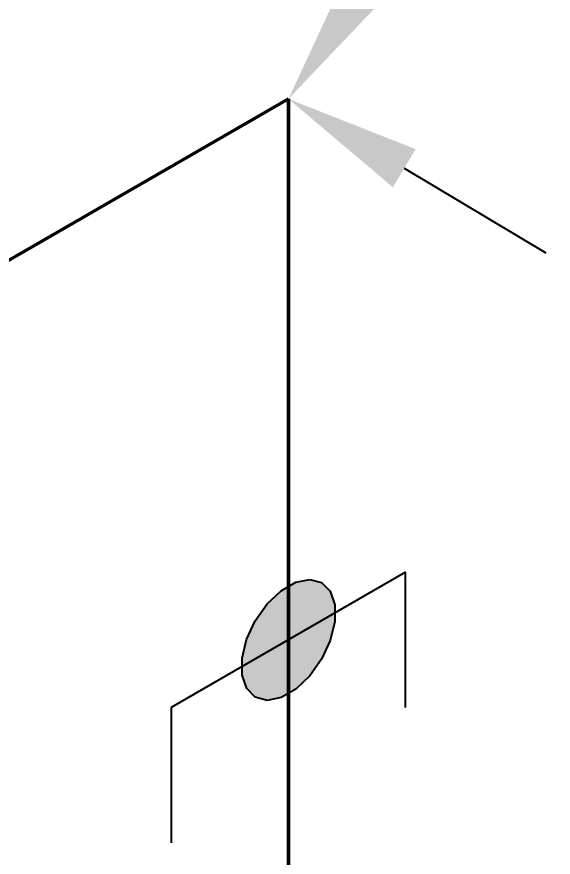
# Model space of a CAD drawing. Header units: millimetres. Extents: x 0 to 594, y 0 to 420.
# Drawn here: x 257.83 to 263.9, y 225.54 to 235.06 of the extents above; entities that cross this region are included whole.
import ezdxf
from ezdxf import colors
from ezdxf.entities.mleader import LeaderData, LeaderLine
from ezdxf.math import Vec2, Vec3

# ---------------------------------------------------------------- set-up
doc = ezdxf.new("R2010")
doc.units = ezdxf.units.MM
doc.header["$LTSCALE"] = 0.25
for name, color, linetype in [('용접', 1, 'Continuous'), ('주석', 7, 'Continuous'), ('치수', 1, 'Continuous')]:
    doc.layers.add(name, color=color, linetype=linetype)
doc.layers.add('파이프 작은 보어', color=30, linetype='Continuous', lineweight=50)
doc.styles.add('AdskIsoMetric', font='arial.ttf', dxfattribs={"width": 0.8, "height": 2.5})
doc.styles.add('AdskIsoMetric-30', font='arial.ttf', dxfattribs={"width": 0.8, "height": 2.5})
doc.styles.add('AdskIsoMetric30', font='arial.ttf', dxfattribs={"width": 0.8, "oblique": 30, "height": 2.5})
doc.styles.get("Standard").update_dxf_attribs({"font": 'arial.ttf'})
doc.dimstyles.new('AdskIsoMetric', dxfattribs={"dimtxt": 2.5, "dimasz": 2.5, "dimexe": 1, "dimexo": 2, "dimgap": 0.8, "dimtad": 1, "dimdec": 0, "dimrnd": 1, "dimzin": 0, "dimdsep": 46, "dimtxsty": 'AdskIsoMetric', "dimcen": 0, "dimclrt": 7, "dimadec": 0, "dimazin": 0, "dimtfac": 1, "dimtdec": 0, "dimtmove": 1, "dimatfit": 3, "dimfxl": 0, "dimfrac": 2, "dimtolj": 1, "dimtzin": 0, "dimarcsym": 0})

# ---------------------------------------------------------------- blocks, each defined once
blk = doc.blocks.new('*D34')
at = {"layer": 'Defpoints', "color": 0}
for p in [(252.388, 304.6854), (265.3784, 297.1854), (144.9446, 227.6529)]:
    blk.add_point(p, dxfattribs=at)
at = {"layer": '치수', "color": 0, "lineweight": -2}
for p, q in [((134.1193, 236.4029), (250.223, 303.4354)), ((142.9446, 228.8076), (130.9542, 235.7303))]:
    blk.add_line(p, q, dxfattribs=at)
at = {"layer": '치수', "color": 0}
for points in [[(250.0146, 303.7962), (250.4313, 303.0746), (252.388, 304.6854)], [(133.911, 236.7638), (134.3276, 236.0421), (131.9542, 235.1529)]]:
    blk.add_solid(points, dxfattribs=at)
at = {"layer": '치수', "color": 7, "insert": (190.7847, 271.7356), "char_height": 2.5, "attachment_point": 5, "rotation": 30, "style": 'AdskIsoMetric-30'}
blk.add_mtext('\\A1;7063', dxfattribs=at)
blk = doc.blocks.new('*D35')
at = {"layer": 'Defpoints', "color": 0}
for p in [(144.9446, 227.6529), (131.9542, 220.1529), (260.9017, 160.7051)]:
    blk.add_point(p, dxfattribs=at)
at = {"layer": '치수', "color": 0, "lineweight": -2}
for p, q in [((142.9446, 226.4982), (130.9542, 219.5756)), ((245.7462, 154.4551), (134.1193, 218.9029)), ((258.9017, 159.5504), (246.9113, 152.6277))]:
    blk.add_line(p, q, dxfattribs=at)
at = {"layer": '치수', "color": 0}
for points in [[(134.3276, 219.2638), (133.911, 218.5421), (131.9542, 220.1529)], [(245.9545, 154.8159), (245.5379, 154.0942), (247.9113, 153.2051)]]:
    blk.add_solid(points, dxfattribs=at)
at = {"layer": '치수', "color": 7, "insert": (192.1999, 187.9879), "char_height": 2.5, "attachment_point": 5, "rotation": 330, "style": 'AdskIsoMetric30'}
blk.add_mtext('\\A1;12189', dxfattribs=at)
blk = doc.blocks.new('*D36')
at = {"layer": 'Defpoints', "color": 0}
for p in [(260.9017, 234.128), (260.9017, 160.7051), (247.9113, 153.2051)]:
    blk.add_point(p, dxfattribs=at)
at = {"layer": '치수', "color": 0, "lineweight": -2}
for p, q in [((247.9113, 224.128), (247.9113, 155.7051)), ((258.9017, 159.5504), (246.9113, 152.6277))]:
    blk.add_line(p, q, dxfattribs=at)
at = {"layer": '치수', "color": 0}
for points in [[(247.4946, 224.128), (248.3279, 224.128), (247.9113, 226.628)], [(247.4946, 155.7051), (248.3279, 155.7051), (247.9113, 153.2051)]]:
    blk.add_solid(points, dxfattribs=at)
at = {"layer": '치수', "color": 7, "insert": (245.645, 188.6081), "char_height": 2.5, "attachment_point": 5, "rotation": 90, "style": 'AdskIsoMetric-30'}
blk.add_mtext('\\A1;6121', dxfattribs=at)
blk = doc.blocks.new('*D37')
at = {"layer": 'Defpoints', "color": 0}
for p in [(260.9017, 249.128), (260.9017, 234.128), (249.7288, 227.6773)]:
    blk.add_point(p, dxfattribs=at)
at = {"layer": '치수', "color": 0, "lineweight": -2}
for p, q in [((260.9017, 236.4374), (260.9017, 250.2827)), ((251.8939, 243.9273), (258.7366, 247.878)), ((249.7288, 229.9868), (249.7288, 243.8321))]:
    blk.add_line(p, q, dxfattribs=at)
at = {"layer": '치수', "color": 0}
for points in [[(258.5283, 248.2388), (258.9449, 247.5172), (260.9017, 249.128)], [(251.6855, 244.2882), (252.1022, 243.5665), (249.7288, 242.6773)]]:
    blk.add_solid(points, dxfattribs=at)
at = {"layer": '치수', "color": 7, "insert": (255.3152, 248.495), "char_height": 2.5, "attachment_point": 5, "rotation": 30, "style": 'AdskIsoMetric30'}
blk.add_mtext('\\A1;741', dxfattribs=at)
blk = doc.blocks.new('*D38')
at = {"layer": 'Defpoints', "color": 0}
for p in [(249.7288, 227.6773), (236.7384, 220.1773), (312.2016, 191.6087)]:
    blk.add_point(p, dxfattribs=at)
at = {"layer": '치수', "color": 0, "lineweight": -2}
for p, q in [((247.7288, 226.5226), (235.7384, 219.6)), ((297.0462, 185.3587), (238.9035, 218.9273)), ((310.2016, 190.454), (298.2112, 183.5313))]:
    blk.add_line(p, q, dxfattribs=at)
at = {"layer": '치수', "color": 0}
for points in [[(239.1118, 219.2882), (238.6952, 218.5665), (236.7384, 220.1773)], [(297.2545, 185.7195), (296.8378, 184.9978), (299.2112, 184.1087)]]:
    blk.add_solid(points, dxfattribs=at)
at = {"layer": '치수', "color": 7, "insert": (270.2411, 203.4515), "char_height": 2.5, "attachment_point": 5, "rotation": 330, "style": 'AdskIsoMetric30'}
blk.add_mtext('\\A1;2922', dxfattribs=at)
blk = doc.blocks.new('엘보우-6-Iso2DSkew90')
at = {"color": 0, "linetype": 'ByBlock', "lineweight": -2, "extrusion": (-0.707107, 0.408248, -0.57735)}
for p, q in [((-5.3033, -3.0619), (-0.0001, 0)), ((0, -0.0001), (0, -6.1237)), ((0, -0.0001), (0, -0.0001))]:
    blk.add_line(p, q, dxfattribs=at)
blk = doc.blocks.new('SocketWeld-1-IsoRight')
blk.add_hatch(color=256).paths.add_polyline_path([(0.00553, 0.03713), (0.00575, 0.03692), (0.00596, 0.03672), (0.00617, 0.03652), (0.00639, 0.03631), (0.0066, 0.03611), (0.00682, 0.0359), (0.00703, 0.0357), (0.00725, 0.03549), (0.00746, 0.03529), (0.00768, 0.03508), (0.00789, 0.03488), (0.00811, 0.03467), (0.00832, 0.03447), (0.00854, 0.03427), (0.00875, 0.03406), (0.00897, 0.03386), (0.00918, 0.03365), (0.0094, 0.03345), (0.00961, 0.03324), (0.00982, 0.03304), (0.01004, 0.03283), (0.01025, 0.03263), (0.01047, 0.03243), (0.01068, 0.03222), (0.0109, 0.03202), (0.01111, 0.03181), (0.01133, 0.03161), (0.01154, 0.0314), (0.01176, 0.0312), (0.01197, 0.03099), (0.01219, 0.03079), (0.0124, 0.03058), (0.01262, 0.03038), (0.01283, 0.03018), (0.01305, 0.02997), (0.01326, 0.02977), (0.01347, 0.02956), (0.01369, 0.02936), (0.0139, 0.02915), (0.01412, 0.02895), (0.01433, 0.02874), (0.01455, 0.02854), (0.01476, 0.02834), (0.01498, 0.02813), (0.01519, 0.02793), (0.01541, 0.02772), (0.01562, 0.02752), (0.01584, 0.02731), (0.01605, 0.02711), (0.01605, 0.02711), (0.01623, 0.02685), (0.01642, 0.02659), (0.0166, 0.02633), (0.01678, 0.02607), (0.01696, 0.02581), (0.01715, 0.02556), (0.01733, 0.0253), (0.01751, 0.02504), (0.01769, 0.02478), (0.01788, 0.02452), (0.01806, 0.02426), (0.01824, 0.024), (0.01843, 0.02375), (0.01861, 0.02349), (0.01879, 0.02323), (0.01897, 0.02297), (0.01916, 0.02271), (0.01934, 0.02245), (0.01952, 0.02219), (0.0197, 0.02193), (0.01989, 0.02168), (0.02007, 0.02142), (0.02025, 0.02116), (0.02043, 0.0209), (0.02062, 0.02064), (0.0208, 0.02038), (0.02098, 0.02012), (0.02116, 0.01987), (0.02135, 0.01961), (0.02153, 0.01935), (0.02171, 0.01909), (0.0219, 0.01883), (0.02208, 0.01857), (0.02226, 0.01831), (0.02244, 0.01806), (0.02263, 0.0178), (0.02281, 0.01754), (0.02299, 0.01728), (0.02317, 0.01702), (0.02336, 0.01676), (0.02354, 0.0165), (0.02372, 0.01624), (0.0239, 0.01599), (0.02409, 0.01573), (0.02427, 0.01547), (0.02445, 0.01521), (0.02463, 0.01495), (0.02482, 0.01469), (0.025, 0.01443), (0.025, 0.01443), (0.02513, 0.01415), (0.02527, 0.01386), (0.0254, 0.01357), (0.02553, 0.01328), (0.02566, 0.013), (0.0258, 0.01271), (0.02593, 0.01242), (0.02606, 0.01213), (0.02619, 0.01185), (0.02633, 0.01156), (0.02646, 0.01127), (0.02659, 0.01098), (0.02672, 0.0107), (0.02686, 0.01041), (0.02699, 0.01012), (0.02712, 0.00983), (0.02726, 0.00955), (0.02739, 0.00926), (0.02752, 0.00897), (0.02765, 0.00868), (0.02779, 0.0084), (0.02792, 0.00811), (0.02805, 0.00782), (0.02818, 0.00753), (0.02832, 0.00725), (0.02845, 0.00696), (0.02858, 0.00667), (0.02872, 0.00638), (0.02885, 0.0061), (0.02898, 0.00581), (0.02911, 0.00552), (0.02925, 0.00523), (0.02938, 0.00495), (0.02951, 0.00466), (0.02964, 0.00437), (0.02978, 0.00408), (0.02991, 0.0038), (0.03004, 0.00351), (0.03017, 0.00322), (0.03031, 0.00293), (0.03044, 0.00265), (0.03057, 0.00236), (0.03071, 0.00207), (0.03084, 0.00178), (0.03097, 0.0015), (0.0311, 0.00121), (0.03124, 0.00092), (0.03137, 0.00063), (0.0315, 0.00035), (0.0315, 0.00035), (0.03157, 0.00006), (0.03164, -0.00023), (0.03171, -0.00052), (0.03178, -0.00081), (0.03185, -0.00109), (0.03192, -0.00138), (0.03199, -0.00167), (0.03206, -0.00196), (0.03213, -0.00225), (0.0322, -0.00254), (0.03227, -0.00282), (0.03234, -0.00311), (0.03241, -0.0034), (0.03248, -0.00369), (0.03255, -0.00398), (0.03262, -0.00426), (0.03269, -0.00455), (0.03276, -0.00484), (0.03283, -0.00513), (0.0329, -0.00542), (0.03297, -0.00571), (0.03304, -0.00599), (0.03311, -0.00628), (0.03318, -0.00657), (0.03325, -0.00686), (0.03332, -0.00715), (0.03339, -0.00743), (0.03346, -0.00772), (0.03352, -0.00801), (0.03359, -0.0083), (0.03366, -0.00859), (0.03373, -0.00888), (0.0338, -0.00916), (0.03387, -0.00945), (0.03394, -0.00974), (0.03401, -0.01003), (0.03408, -0.01032), (0.03415, -0.0106), (0.03422, -0.01089), (0.03429, -0.01118), (0.03436, -0.01147), (0.03443, -0.01176), (0.0345, -0.01205), (0.03457, -0.01233), (0.03464, -0.01262), (0.03471, -0.01291), (0.03478, -0.0132), (0.03485, -0.01349), (0.03492, -0.01377), (0.03492, -0.01377), (0.03492, -0.01404), (0.03492, -0.0143), (0.03492, -0.01456), (0.03492, -0.01482), (0.03492, -0.01508), (0.03492, -0.01534), (0.03492, -0.0156), (0.03492, -0.01586), (0.03492, -0.01612), (0.03492, -0.01638), (0.03492, -0.01664), (0.03492, -0.0169), (0.03492, -0.01716), (0.03492, -0.01742), (0.03492, -0.01768), (0.03492, -0.01795), (0.03492, -0.01821), (0.03492, -0.01847), (0.03492, -0.01873), (0.03492, -0.01899), (0.03492, -0.01925), (0.03492, -0.01951), (0.03492, -0.01977), (0.03492, -0.02003), (0.03492, -0.02029), (0.03492, -0.02055), (0.03492, -0.02081), (0.03492, -0.02107), (0.03492, -0.02133), (0.03492, -0.02159), (0.03492, -0.02186), (0.03492, -0.02212), (0.03492, -0.02238), (0.03492, -0.02264), (0.03492, -0.0229), (0.03492, -0.02316), (0.03492, -0.02342), (0.03492, -0.02368), (0.03492, -0.02394), (0.03492, -0.0242), (0.03492, -0.02446), (0.03492, -0.02472), (0.03492, -0.02498), (0.03492, -0.02524), (0.03492, -0.0255), (0.03492, -0.02577), (0.03492, -0.02603), (0.03492, -0.02629), (0.03492, -0.02655), (0.03492, -0.02655), (0.03485, -0.02676), (0.03478, -0.02696), (0.03471, -0.02717), (0.03464, -0.02738), (0.03457, -0.02759), (0.0345, -0.02779), (0.03443, -0.028), (0.03436, -0.02821), (0.03429, -0.02842), (0.03422, -0.02862), (0.03415, -0.02883), (0.03408, -0.02904), (0.03401, -0.02925), (0.03394, -0.02945), (0.03387, -0.02966), (0.0338, -0.02987), (0.03373, -0.03008), (0.03366, -0.03028), (0.03359, -0.03049), (0.03352, -0.0307), (0.03346, -0.03091), (0.03339, -0.03112), (0.03332, -0.03132), (0.03325, -0.03153), (0.03318, -0.03174), (0.03311, -0.03195), (0.03304, -0.03215), (0.03297, -0.03236), (0.0329, -0.03257), (0.03283, -0.03278), (0.03276, -0.03298), (0.03269, -0.03319), (0.03262, -0.0334), (0.03255, -0.03361), (0.03248, -0.03381), (0.03241, -0.03402), (0.03234, -0.03423), (0.03227, -0.03444), (0.0322, -0.03465), (0.03213, -0.03485), (0.03206, -0.03506), (0.03199, -0.03527), (0.03192, -0.03548), (0.03185, -0.03568), (0.03178, -0.03589), (0.03171, -0.0361), (0.03164, -0.03631), (0.03157, -0.03651), (0.0315, -0.03672), (0.0315, -0.03672), (0.03137, -0.03686), (0.03124, -0.03699), (0.0311, -0.03712), (0.03097, -0.03726), (0.03084, -0.03739), (0.03071, -0.03753), (0.03057, -0.03766), (0.03044, -0.0378), (0.03031, -0.03793), (0.03017, -0.03806), (0.03004, -0.0382), (0.02991, -0.03833), (0.02978, -0.03847), (0.02964, -0.0386), (0.02951, -0.03874), (0.02938, -0.03887), (0.02925, -0.039), (0.02911, -0.03914), (0.02898, -0.03927), (0.02885, -0.03941), (0.02872, -0.03954), (0.02858, -0.03968), (0.02845, -0.03981), (0.02832, -0.03994), (0.02818, -0.04008), (0.02805, -0.04021), (0.02792, -0.04035), (0.02779, -0.04048), (0.02765, -0.04062), (0.02752, -0.04075), (0.02739, -0.04088), (0.02726, -0.04102), (0.02712, -0.04115), (0.02699, -0.04129), (0.02686, -0.04142), (0.02672, -0.04156), (0.02659, -0.04169), (0.02646, -0.04182), (0.02633, -0.04196), (0.02619, -0.04209), (0.02606, -0.04223), (0.02593, -0.04236), (0.0258, -0.0425), (0.02566, -0.04263), (0.02553, -0.04276), (0.0254, -0.0429), (0.02527, -0.04303), (0.02513, -0.04317), (0.025, -0.0433), (0.025, -0.0433), (0.02482, -0.04335), (0.02463, -0.0434), (0.02445, -0.04344), (0.02427, -0.04349), (0.02409, -0.04354), (0.0239, -0.04359), (0.02372, -0.04364), (0.02354, -0.04368), (0.02336, -0.04373), (0.02317, -0.04378), (0.02299, -0.04383), (0.02281, -0.04387), (0.02263, -0.04392), (0.02244, -0.04397), (0.02226, -0.04402), (0.02208, -0.04407), (0.0219, -0.04411), (0.02171, -0.04416), (0.02153, -0.04421), (0.02135, -0.04426), (0.02116, -0.0443), (0.02098, -0.04435), (0.0208, -0.0444), (0.02062, -0.04445), (0.02043, -0.0445), (0.02025, -0.04454), (0.02007, -0.04459), (0.01989, -0.04464), (0.0197, -0.04469), (0.01952, -0.04473), (0.01934, -0.04478), (0.01916, -0.04483), (0.01897, -0.04488), (0.01879, -0.04493), (0.01861, -0.04497), (0.01843, -0.04502), (0.01824, -0.04507), (0.01806, -0.04512), (0.01788, -0.04516), (0.01769, -0.04521), (0.01751, -0.04526), (0.01733, -0.04531), (0.01715, -0.04536), (0.01696, -0.0454), (0.01678, -0.04545), (0.0166, -0.0455), (0.01642, -0.04555), (0.01623, -0.04559), (0.01605, -0.04564), (0.01605, -0.04564), (0.01584, -0.0456), (0.01562, -0.04556), (0.01541, -0.04551), (0.01519, -0.04547), (0.01498, -0.04543), (0.01476, -0.04538), (0.01455, -0.04534), (0.01433, -0.04529), (0.01412, -0.04525), (0.0139, -0.04521), (0.01369, -0.04516), (0.01347, -0.04512), (0.01326, -0.04508), (0.01305, -0.04503), (0.01283, -0.04499), (0.01262, -0.04495), (0.0124, -0.0449), (0.01219, -0.04486), (0.01197, -0.04482), (0.01176, -0.04477), (0.01154, -0.04473), (0.01133, -0.04469), (0.01111, -0.04464), (0.0109, -0.0446), (0.01068, -0.04456), (0.01047, -0.04451), (0.01025, -0.04447), (0.01004, -0.04443), (0.00982, -0.04438), (0.00961, -0.04434), (0.0094, -0.0443), (0.00918, -0.04425), (0.00897, -0.04421), (0.00875, -0.04417), (0.00854, -0.04412), (0.00832, -0.04408), (0.00811, -0.04404), (0.00789, -0.04399), (0.00768, -0.04395), (0.00746, -0.04391), (0.00725, -0.04386), (0.00703, -0.04382), (0.00682, -0.04378), (0.0066, -0.04373), (0.00639, -0.04369), (0.00617, -0.04365), (0.00596, -0.0436), (0.00575, -0.04356), (0.00553, -0.04352), (0.00553, -0.04352), (0.00531, -0.04339), (0.00508, -0.04325), (0.00485, -0.04312), (0.00463, -0.04299), (0.0044, -0.04286), (0.00418, -0.04273), (0.00395, -0.0426), (0.00372, -0.04247), (0.0035, -0.04234), (0.00327, -0.04221), (0.00305, -0.04208), (0.00282, -0.04195), (0.0026, -0.04182), (0.00237, -0.04169), (0.00214, -0.04156), (0.00192, -0.04143), (0.00169, -0.0413), (0.00147, -0.04117), (0.00124, -0.04104), (0.00102, -0.04091), (0.00079, -0.04078), (0.00056, -0.04065), (0.00034, -0.04052), (0.00011, -0.04039), (-0.00011, -0.04026), (-0.00034, -0.04013), (-0.00056, -0.04), (-0.00079, -0.03987), (-0.00102, -0.03974), (-0.00124, -0.03961), (-0.00147, -0.03948), (-0.00169, -0.03934), (-0.00192, -0.03921), (-0.00214, -0.03908), (-0.00237, -0.03895), (-0.0026, -0.03882), (-0.00282, -0.03869), (-0.00305, -0.03856), (-0.00327, -0.03843), (-0.0035, -0.0383), (-0.00372, -0.03817), (-0.00395, -0.03804), (-0.00418, -0.03791), (-0.0044, -0.03778), (-0.00463, -0.03765), (-0.00485, -0.03752), (-0.00508, -0.03739), (-0.00531, -0.03726), (-0.00553, -0.03713), (-0.00553, -0.03713), (-0.00575, -0.03692), (-0.00596, -0.03672), (-0.00617, -0.03652), (-0.00639, -0.03631), (-0.0066, -0.03611), (-0.00682, -0.0359), (-0.00703, -0.0357), (-0.00725, -0.03549), (-0.00746, -0.03529), (-0.00768, -0.03508), (-0.00789, -0.03488), (-0.00811, -0.03467), (-0.00832, -0.03447), (-0.00854, -0.03427), (-0.00875, -0.03406), (-0.00897, -0.03386), (-0.00918, -0.03365), (-0.0094, -0.03345), (-0.00961, -0.03324), (-0.00982, -0.03304), (-0.01004, -0.03283), (-0.01025, -0.03263), (-0.01047, -0.03243), (-0.01068, -0.03222), (-0.0109, -0.03202), (-0.01111, -0.03181), (-0.01133, -0.03161), (-0.01154, -0.0314), (-0.01176, -0.0312), (-0.01197, -0.03099), (-0.01219, -0.03079), (-0.0124, -0.03058), (-0.01262, -0.03038), (-0.01283, -0.03018), (-0.01305, -0.02997), (-0.01326, -0.02977), (-0.01347, -0.02956), (-0.01369, -0.02936), (-0.0139, -0.02915), (-0.01412, -0.02895), (-0.01433, -0.02874), (-0.01455, -0.02854), (-0.01476, -0.02834), (-0.01498, -0.02813), (-0.01519, -0.02793), (-0.01541, -0.02772), (-0.01562, -0.02752), (-0.01584, -0.02731), (-0.01605, -0.02711), (-0.01605, -0.02711), (-0.01623, -0.02685), (-0.01642, -0.02659), (-0.0166, -0.02633), (-0.01678, -0.02607), (-0.01696, -0.02581), (-0.01715, -0.02556), (-0.01733, -0.0253), (-0.01751, -0.02504), (-0.01769, -0.02478), (-0.01788, -0.02452), (-0.01806, -0.02426), (-0.01824, -0.024), (-0.01843, -0.02375), (-0.01861, -0.02349), (-0.01879, -0.02323), (-0.01897, -0.02297), (-0.01916, -0.02271), (-0.01934, -0.02245), (-0.01952, -0.02219), (-0.0197, -0.02193), (-0.01989, -0.02168), (-0.02007, -0.02142), (-0.02025, -0.02116), (-0.02043, -0.0209), (-0.02062, -0.02064), (-0.0208, -0.02038), (-0.02098, -0.02012), (-0.02116, -0.01987), (-0.02135, -0.01961), (-0.02153, -0.01935), (-0.02171, -0.01909), (-0.0219, -0.01883), (-0.02208, -0.01857), (-0.02226, -0.01831), (-0.02244, -0.01806), (-0.02263, -0.0178), (-0.02281, -0.01754), (-0.02299, -0.01728), (-0.02317, -0.01702), (-0.02336, -0.01676), (-0.02354, -0.0165), (-0.02372, -0.01624), (-0.0239, -0.01599), (-0.02409, -0.01573), (-0.02427, -0.01547), (-0.02445, -0.01521), (-0.02463, -0.01495), (-0.02482, -0.01469), (-0.025, -0.01443), (-0.025, -0.01443), (-0.02513, -0.01415), (-0.02527, -0.01386), (-0.0254, -0.01357), (-0.02553, -0.01328), (-0.02566, -0.013), (-0.0258, -0.01271), (-0.02593, -0.01242), (-0.02606, -0.01213), (-0.02619, -0.01185), (-0.02633, -0.01156), (-0.02646, -0.01127), (-0.02659, -0.01098), (-0.02672, -0.0107), (-0.02686, -0.01041), (-0.02699, -0.01012), (-0.02712, -0.00983), (-0.02726, -0.00955), (-0.02739, -0.00926), (-0.02752, -0.00897), (-0.02765, -0.00868), (-0.02779, -0.0084), (-0.02792, -0.00811), (-0.02805, -0.00782), (-0.02818, -0.00753), (-0.02832, -0.00725), (-0.02845, -0.00696), (-0.02858, -0.00667), (-0.02872, -0.00638), (-0.02885, -0.0061), (-0.02898, -0.00581), (-0.02911, -0.00552), (-0.02925, -0.00523), (-0.02938, -0.00495), (-0.02951, -0.00466), (-0.02964, -0.00437), (-0.02978, -0.00408), (-0.02991, -0.0038), (-0.03004, -0.00351), (-0.03017, -0.00322), (-0.03031, -0.00293), (-0.03044, -0.00265), (-0.03057, -0.00236), (-0.03071, -0.00207), (-0.03084, -0.00178), (-0.03097, -0.0015), (-0.0311, -0.00121), (-0.03124, -0.00092), (-0.03137, -0.00063), (-0.0315, -0.00035), (-0.0315, -0.00035), (-0.03157, -0.00006), (-0.03164, 0.00023), (-0.03171, 0.00052), (-0.03178, 0.00081), (-0.03185, 0.00109), (-0.03192, 0.00138), (-0.03199, 0.00167), (-0.03206, 0.00196), (-0.03213, 0.00225), (-0.0322, 0.00254), (-0.03227, 0.00282), (-0.03234, 0.00311), (-0.03241, 0.0034), (-0.03248, 0.00369), (-0.03255, 0.00398), (-0.03262, 0.00426), (-0.03269, 0.00455), (-0.03276, 0.00484), (-0.03283, 0.00513), (-0.0329, 0.00542), (-0.03297, 0.00571), (-0.03304, 0.00599), (-0.03311, 0.00628), (-0.03318, 0.00657), (-0.03325, 0.00686), (-0.03332, 0.00715), (-0.03339, 0.00743), (-0.03346, 0.00772), (-0.03352, 0.00801), (-0.03359, 0.0083), (-0.03366, 0.00859), (-0.03373, 0.00888), (-0.0338, 0.00916), (-0.03387, 0.00945), (-0.03394, 0.00974), (-0.03401, 0.01003), (-0.03408, 0.01032), (-0.03415, 0.0106), (-0.03422, 0.01089), (-0.03429, 0.01118), (-0.03436, 0.01147), (-0.03443, 0.01176), (-0.0345, 0.01205), (-0.03457, 0.01233), (-0.03464, 0.01262), (-0.03471, 0.01291), (-0.03478, 0.0132), (-0.03485, 0.01349), (-0.03492, 0.01377), (-0.03492, 0.01377), (-0.03492, 0.01404), (-0.03492, 0.0143), (-0.03492, 0.01456), (-0.03492, 0.01482), (-0.03492, 0.01508), (-0.03492, 0.01534), (-0.03492, 0.0156), (-0.03492, 0.01586), (-0.03492, 0.01612), (-0.03492, 0.01638), (-0.03492, 0.01664), (-0.03492, 0.0169), (-0.03492, 0.01716), (-0.03492, 0.01742), (-0.03492, 0.01768), (-0.03492, 0.01795), (-0.03492, 0.01821), (-0.03492, 0.01847), (-0.03492, 0.01873), (-0.03492, 0.01899), (-0.03492, 0.01925), (-0.03492, 0.01951), (-0.03492, 0.01977), (-0.03492, 0.02003), (-0.03492, 0.02029), (-0.03492, 0.02055), (-0.03492, 0.02081), (-0.03492, 0.02107), (-0.03492, 0.02133), (-0.03492, 0.02159), (-0.03492, 0.02186), (-0.03492, 0.02212), (-0.03492, 0.02238), (-0.03492, 0.02264), (-0.03492, 0.0229), (-0.03492, 0.02316), (-0.03492, 0.02342), (-0.03492, 0.02368), (-0.03492, 0.02394), (-0.03492, 0.0242), (-0.03492, 0.02446), (-0.03492, 0.02472), (-0.03492, 0.02498), (-0.03492, 0.02524), (-0.03492, 0.0255), (-0.03492, 0.02577), (-0.03492, 0.02603), (-0.03492, 0.02629), (-0.03492, 0.02655), (-0.03492, 0.02655), (-0.03485, 0.02676), (-0.03478, 0.02696), (-0.03471, 0.02717), (-0.03464, 0.02738), (-0.03457, 0.02759), (-0.0345, 0.02779), (-0.03443, 0.028), (-0.03436, 0.02821), (-0.03429, 0.02842), (-0.03422, 0.02862), (-0.03415, 0.02883), (-0.03408, 0.02904), (-0.03401, 0.02925), (-0.03394, 0.02945), (-0.03387, 0.02966), (-0.0338, 0.02987), (-0.03373, 0.03008), (-0.03366, 0.03028), (-0.03359, 0.03049), (-0.03352, 0.0307), (-0.03346, 0.03091), (-0.03339, 0.03112), (-0.03332, 0.03132), (-0.03325, 0.03153), (-0.03318, 0.03174), (-0.03311, 0.03195), (-0.03304, 0.03215), (-0.03297, 0.03236), (-0.0329, 0.03257), (-0.03283, 0.03278), (-0.03276, 0.03298), (-0.03269, 0.03319), (-0.03262, 0.0334), (-0.03255, 0.03361), (-0.03248, 0.03381), (-0.03241, 0.03402), (-0.03234, 0.03423), (-0.03227, 0.03444), (-0.0322, 0.03465), (-0.03213, 0.03485), (-0.03206, 0.03506), (-0.03199, 0.03527), (-0.03192, 0.03548), (-0.03185, 0.03568), (-0.03178, 0.03589), (-0.03171, 0.0361), (-0.03164, 0.03631), (-0.03157, 0.03651), (-0.0315, 0.03672), (-0.0315, 0.03672), (-0.03137, 0.03686), (-0.03124, 0.03699), (-0.0311, 0.03712), (-0.03097, 0.03726), (-0.03084, 0.03739), (-0.03071, 0.03753), (-0.03057, 0.03766), (-0.03044, 0.0378), (-0.03031, 0.03793), (-0.03017, 0.03806), (-0.03004, 0.0382), (-0.02991, 0.03833), (-0.02978, 0.03847), (-0.02964, 0.0386), (-0.02951, 0.03874), (-0.02938, 0.03887), (-0.02925, 0.039), (-0.02911, 0.03914), (-0.02898, 0.03927), (-0.02885, 0.03941), (-0.02872, 0.03954), (-0.02858, 0.03968), (-0.02845, 0.03981), (-0.02832, 0.03994), (-0.02818, 0.04008), (-0.02805, 0.04021), (-0.02792, 0.04035), (-0.02779, 0.04048), (-0.02765, 0.04062), (-0.02752, 0.04075), (-0.02739, 0.04088), (-0.02726, 0.04102), (-0.02712, 0.04115), (-0.02699, 0.04129), (-0.02686, 0.04142), (-0.02672, 0.04156), (-0.02659, 0.04169), (-0.02646, 0.04182), (-0.02633, 0.04196), (-0.02619, 0.04209), (-0.02606, 0.04223), (-0.02593, 0.04236), (-0.0258, 0.0425), (-0.02566, 0.04263), (-0.02553, 0.04276), (-0.0254, 0.0429), (-0.02527, 0.04303), (-0.02513, 0.04317), (-0.025, 0.0433), (-0.025, 0.0433), (-0.02482, 0.04335), (-0.02463, 0.0434), (-0.02445, 0.04344), (-0.02427, 0.04349), (-0.02409, 0.04354), (-0.0239, 0.04359), (-0.02372, 0.04364), (-0.02354, 0.04368), (-0.02336, 0.04373), (-0.02317, 0.04378), (-0.02299, 0.04383), (-0.02281, 0.04387), (-0.02263, 0.04392), (-0.02244, 0.04397), (-0.02226, 0.04402), (-0.02208, 0.04407), (-0.0219, 0.04411), (-0.02171, 0.04416), (-0.02153, 0.04421), (-0.02135, 0.04426), (-0.02116, 0.0443), (-0.02098, 0.04435), (-0.0208, 0.0444), (-0.02062, 0.04445), (-0.02043, 0.0445), (-0.02025, 0.04454), (-0.02007, 0.04459), (-0.01989, 0.04464), (-0.0197, 0.04469), (-0.01952, 0.04473), (-0.01934, 0.04478), (-0.01916, 0.04483), (-0.01897, 0.04488), (-0.01879, 0.04493), (-0.01861, 0.04497), (-0.01843, 0.04502), (-0.01824, 0.04507), (-0.01806, 0.04512), (-0.01788, 0.04516), (-0.01769, 0.04521), (-0.01751, 0.04526), (-0.01733, 0.04531), (-0.01715, 0.04536), (-0.01696, 0.0454), (-0.01678, 0.04545), (-0.0166, 0.0455), (-0.01642, 0.04555), (-0.01623, 0.04559), (-0.01605, 0.04564), (-0.01605, 0.04564), (-0.01584, 0.0456), (-0.01562, 0.04556), (-0.01541, 0.04551), (-0.01519, 0.04547), (-0.01498, 0.04543), (-0.01476, 0.04538), (-0.01455, 0.04534), (-0.01433, 0.04529), (-0.01412, 0.04525), (-0.0139, 0.04521), (-0.01369, 0.04516), (-0.01347, 0.04512), (-0.01326, 0.04508), (-0.01305, 0.04503), (-0.01283, 0.04499), (-0.01262, 0.04495), (-0.0124, 0.0449), (-0.01219, 0.04486), (-0.01197, 0.04482), (-0.01176, 0.04477), (-0.01154, 0.04473), (-0.01133, 0.04469), (-0.01111, 0.04464), (-0.0109, 0.0446), (-0.01068, 0.04456), (-0.01047, 0.04451), (-0.01025, 0.04447), (-0.01004, 0.04443), (-0.00982, 0.04438), (-0.00961, 0.04434), (-0.0094, 0.0443), (-0.00918, 0.04425), (-0.00897, 0.04421), (-0.00875, 0.04417), (-0.00854, 0.04412), (-0.00832, 0.04408), (-0.00811, 0.04404), (-0.00789, 0.04399), (-0.00768, 0.04395), (-0.00746, 0.04391), (-0.00725, 0.04386), (-0.00703, 0.04382), (-0.00682, 0.04378), (-0.0066, 0.04373), (-0.00639, 0.04369), (-0.00617, 0.04365), (-0.00596, 0.0436), (-0.00575, 0.04356), (-0.00553, 0.04352), (-0.00553, 0.04352), (-0.00531, 0.04339), (-0.00508, 0.04325), (-0.00485, 0.04312), (-0.00463, 0.04299), (-0.0044, 0.04286), (-0.00418, 0.04273), (-0.00395, 0.0426), (-0.00372, 0.04247), (-0.0035, 0.04234), (-0.00327, 0.04221), (-0.00305, 0.04208), (-0.00282, 0.04195), (-0.0026, 0.04182), (-0.00237, 0.04169), (-0.00214, 0.04156), (-0.00192, 0.04143), (-0.00169, 0.0413), (-0.00147, 0.04117), (-0.00124, 0.04104), (-0.00102, 0.04091), (-0.00079, 0.04078), (-0.00056, 0.04065), (-0.00034, 0.04052), (-0.00011, 0.04039), (0.00011, 0.04026), (0.00034, 0.04013), (0.00056, 0.04), (0.00079, 0.03987), (0.00102, 0.03974), (0.00124, 0.03961), (0.00147, 0.03948), (0.00169, 0.03934), (0.00192, 0.03921), (0.00214, 0.03908), (0.00237, 0.03895), (0.0026, 0.03882), (0.00282, 0.03869), (0.00305, 0.03856), (0.00327, 0.03843), (0.0035, 0.0383), (0.00372, 0.03817), (0.00395, 0.03804), (0.00418, 0.03791), (0.0044, 0.03778), (0.00463, 0.03765), (0.00485, 0.03752), (0.00508, 0.03739), (0.00531, 0.03726)], flags=0)
at = {"color": 0, "linetype": 'ByBlock', "lineweight": -2, "extrusion": (0.707107, 0.408248, -0.57735)}
for p, q in [((0, 0.10206), (-0.08839, 0.15309)), ((0, -0.10206), (0, 0.10206)), ((-0.025, 0.0433), (-0.01605, 0.04564)), ((-0.01605, 0.04564), (-0.00553, 0.04352)), ((-0.0315, 0.03672), (-0.025, 0.0433)), ((-0.00553, 0.04352), (0.00553, 0.03713)), ((-0.03492, 0.02655), (-0.0315, 0.03672)), ((0.00553, 0.03713), (0.01605, 0.02711)), ((-0.03492, 0.01377), (-0.03492, 0.02655)), ((0.01605, 0.02711), (0.025, 0.01443)), ((-0.0315, -0.00035), (-0.03492, 0.01377)), ((0.025, 0.01443), (0.0315, 0.00035)), ((0.0315, 0.00035), (0.03492, -0.01377)), ((-0.025, -0.01443), (-0.0315, -0.00035)), ((-0.01605, -0.02711), (-0.025, -0.01443)), ((0.03492, -0.01377), (0.03492, -0.02655)), ((-0.00553, -0.03713), (-0.01605, -0.02711)), ((0.03492, -0.02655), (0.0315, -0.03672)), ((0.00553, -0.04352), (-0.00553, -0.03713)), ((0.0315, -0.03672), (0.025, -0.0433)), ((0.01605, -0.04564), (0.00553, -0.04352)), ((0.025, -0.0433), (0.01605, -0.04564)), ((-0.08839, -0.05103), (0, -0.10206))]:
    blk.add_line(p, q, dxfattribs=at)

msp = doc.modelspace()

# ---------------------------------------------------------------- linework, layer by layer
at = {"layer": '파이프 작은 보어'}
msp.add_lwpolyline([(260.9017, 228.0043), (260.9017, 224.2267)], dxfattribs=at)

# ---------------------------------------------------------------- block references
at = {"layer": '용접', "xscale": 15, "yscale": 15, "zscale": 15, "rotation": 120.0000000004548}
msp.add_blockref('SocketWeld-1-IsoRight', (260.9017, 228.0043), dxfattribs=at)
at = {"layer": '파이프 작은 보어'}
msp.add_blockref('엘보우-6-Iso2DSkew90', (260.9017, 234.128), dxfattribs=at)

# ---------------------------------------------------------------- dimensions: what is measured, and where the dimension line sits
at = {"layer": '치수'}
for base, p1, p2, angle, text, override, picture, middle in [((252.388, 304.6854), (144.9446, 227.6529), (265.3784, 297.1854), 30, '7063', {"dimtad": 0, "dimlfac": 50.787153, "dimtxsty": 'AdskIsoMetric-30', "dimse1": 0, "dimse2": 1, "dimsd1": 0, "dimsd2": 0, "dimtmove": 1}, '*D34', (190.7847, 271.7356)), ((260.9017, 249.128), (249.7288, 227.6773), (260.9017, 234.128), 30, '741', {"dimtad": 0, "dimlfac": 57.445121, "dimtxsty": 'AdskIsoMetric30', "dimse1": 0, "dimse2": 0, "dimsd1": 0, "dimsd2": 0, "dimtmove": 1}, '*D37', (255.3152, 248.495)), ((247.9113, 153.2051), (260.9017, 234.128), (260.9017, 160.7051), 270, '6121', {"dimtad": 0, "dimlfac": 83.371885, "dimtxsty": 'AdskIsoMetric-30', "dimse1": 1, "dimse2": 0, "dimsd1": 0, "dimsd2": 0, "dimtmove": 1}, '*D36', (245.645, 188.6081)), ((131.9542, 220.1529), (260.9017, 160.7051), (144.9446, 227.6529), 150, '12189', {"dimtad": 0, "dimlfac": 91.03684, "dimtxsty": 'AdskIsoMetric30', "dimse1": 0, "dimse2": 0, "dimsd1": 0, "dimsd2": 0, "dimtmove": 1}, '*D35', (192.1999, 187.9879)), ((236.7384, 220.1773), (312.2016, 191.6087), (249.7288, 227.6773), 150, '2922', {"dimtad": 0, "dimlfac": 40.506658, "dimtxsty": 'AdskIsoMetric30', "dimse1": 0, "dimse2": 0, "dimsd1": 0, "dimsd2": 0, "dimtmove": 1}, '*D38', (270.2411, 203.4515))]:
    dim = msp.add_linear_dim(base=base, p1=p1, p2=p2, angle=angle, text=text, dimstyle='AdskIsoMetric', override=override, dxfattribs=at)
    dim.commit()
    dim.dimension.update_dxf_attribs({"geometry": picture, "text_midpoint": middle, "dimtype": 160})

# ---------------------------------------------------------------- leaders
at = {"layer": '주석'}
ml = msp.add_multileader_mtext('Standard', dxfattribs=at)
ml.set_content('')
ml.set_leader_properties()
ml.build(insert=Vec2(0, 0))
ml.multileader.update_dxf_attribs({"dogleg_length": 0, "arrow_head_size": 2.5})
ctx = ml.context
ctx.base_point, ctx.arrow_head_size, ctx.plane_origin = Vec3(266.1475, 241.8313), 2.5, Vec3(0.8142, 13.8313)
notes = []
notes.append((ctx, [(0, (1, 1, 0), (266.1475, 241.8313), (-1, 0), 0, [(0, [(260.9017, 234.128)], 0, [])])]))
ctx.mtext, ml.multileader.dxf.content_type = None, 0
ml = msp.add_multileader_mtext('Standard', dxfattribs=at)
ml.set_content('')
ml.set_leader_properties()
ml.build(insert=Vec2(0, 0))
ml.multileader.update_dxf_attribs({"dogleg_length": 0, "arrow_head_size": 1.5272})
ctx = ml.context
ctx.base_point, ctx.arrow_head_size, ctx.plane_origin = Vec3(263.8142, 232.3858), 1.5272, Vec3(0.8142, 13.8313)
notes.append((ctx, [(0, (1, 1, 0), (263.8142, 232.3858), (-1, 0), 0, [(0, [(260.9017, 234.128)], 0, [])])]))
ctx.mtext, ml.multileader.dxf.content_type = None, 0
for ctx, leaders in notes:
    for number, flags, end, landing, length, lines in leaders:
        leader = LeaderData()
        leader.index, (leader.has_last_leader_line, leader.has_dogleg_vector, leader.attachment_direction) = number, flags
        leader.last_leader_point, leader.dogleg_vector, leader.dogleg_length = Vec3(end), Vec3(landing), length
        for number, points, colour, breaks in lines:
            line = LeaderLine()
            line.index, line.vertices, line.color, line.breaks = number, Vec3.list(points), colors.encode_raw_color(colour), breaks
            leader.lines.append(line)
        ctx.leaders.append(leader)

doc.saveas('drawing.dxf')
